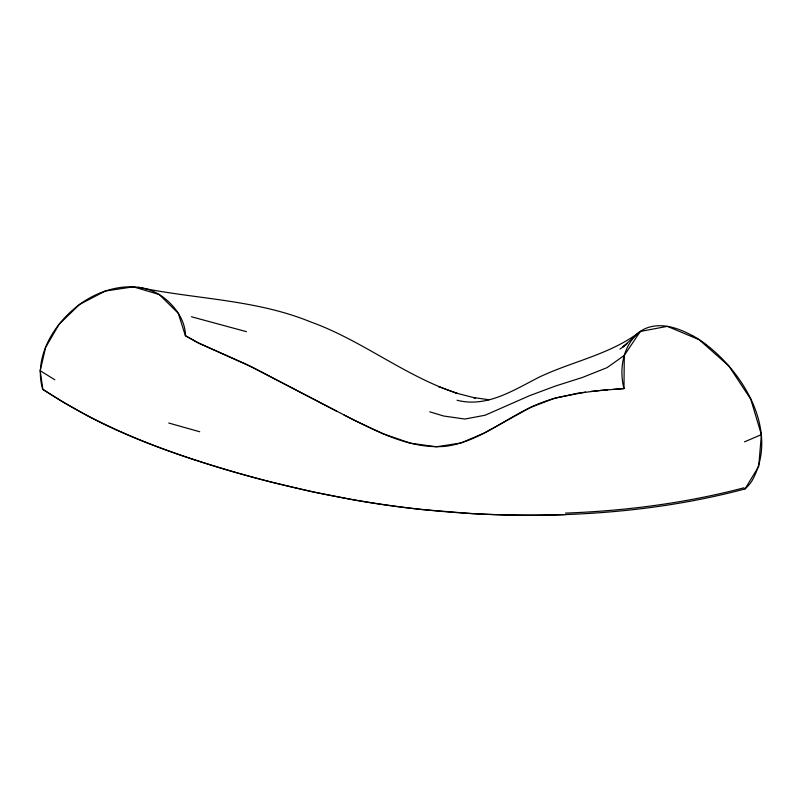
<?xml version="1.0" encoding="UTF-8"?>
<svg xmlns="http://www.w3.org/2000/svg" width="802" height="802" viewBox="0 0 802 802"><rect width="100%" height="100%" fill="white"/><g stroke="black" fill="none" stroke-linecap="round" stroke-linejoin="round"><path stroke-width="1.2" d="M337.161 411.486L253.121 367.607L199.508 343.517L185.483 335.707C185.332 321.391 176.661 308.519 166.094 299.487A79.809 60.882 -88.5 0 0 159.899 294.966A78.786 60.11 -88.5 0 0 149.613 289.963C135.899 285.171 120.771 286.224 107.067 290.484A142.445 108.661 -88.5 0 0 95.608 294.935A137.563 104.942 -88.5 0 0 81.433 303.126C55.037 321.752 32.922 356.238 42.727 389.351L63.288 402.143L86.365 415.175A368.168 218.996 12.9 0 0 112.912 428.368C150.465 445.712 189.783 458.914 229.412 470.634A748.306 445.11 12.9 0 0 271.166 482.062L312.89 491.927L353.532 499.907A610.172 362.945 12.9 0 0 422.644 509.611L471.175 513.541A680.507 404.779 12.9 0 0 594.422 513.079A661.921 393.722 12.9 0 0 745.048 488.929L758.712 466.363L761.389 434.624L750.812 399.316L728.757 365.862L699.113 339.687L667.334 326.354L640.327 331.447L624.287 355.396L623.976 388.579L601.079 390.384L577.63 393.241L554.022 398.474L530.643 407.356L484.588 432.859L460.99 442.975L436.348 446.794L410.444 443.175L383.416 433.862L355.426 420.839L246.856 364.519L197.162 342.374L185.402 335.767L178.285 313.281L159.187 294.494L133.322 286.835L105.343 291.036L79.578 304.429L59.097 324.239L45.604 347.487L40.19 370.694L42.847 389.301C100.461 427.767 165.984 452.097 232.119 471.426C314.725 495.345 399.937 510.653 485.932 514.272A683.134 406.333 12.9 0 0 566.182 514.563M639.625 331.948L622.723 347.045L627.435 343.487M619.956 349.131L626.412 344.258M624.287 355.396L607.114 367.617L582.463 377.441L555.535 386.013L529.611 395.657L485.1 415.235L464.869 419.045L443.707 416.027L429.762 411.827M640.327 331.447C610.522 354.434 572.768 361.181 539.365 377.07C513.912 389.912 486.974 407.967 457.07 400.238M744.527 441.852L761.389 434.624M585.58 392.078L557.55 397.491A171.357 101.934 12.9 0 0 540.819 402.945C508.468 415.436 481.541 441.18 446.353 446.223C409.581 449.762 375.837 430.754 343.998 415.025M591.154 391.396L607.736 389.812M613.189 389.381L623.976 388.579C619.465 371.236 622.141 351.266 633.901 337.291A78.666 48.19 73.9 0 1 646.252 328.168C661.75 322.153 678.793 328.188 692.607 335.757M489.11 399.767L473.581 397.561L475.406 398.043L455.907 393.02M138.465 287.317C195.648 299.266 255.557 299.387 310.324 321.803C361.933 340.218 405.11 376.349 457.28 393.371L438.524 386.564L439.426 386.915M191.427 316.76L246.455 331.667M168.751 423.025L199.728 431.767M40.19 370.694L54.827 379.797M706.011 344.509C745.329 374.504 779.083 432.789 751.965 480.879A92.39 53.473 71.1 0 1 745.048 488.929M692.617 335.637A160.34 97.423 72.4 0 1 706.041 344.379M743.965 487.796A666.272 394.614 12.7 0 1 565.52 513.1"/></g></svg>
